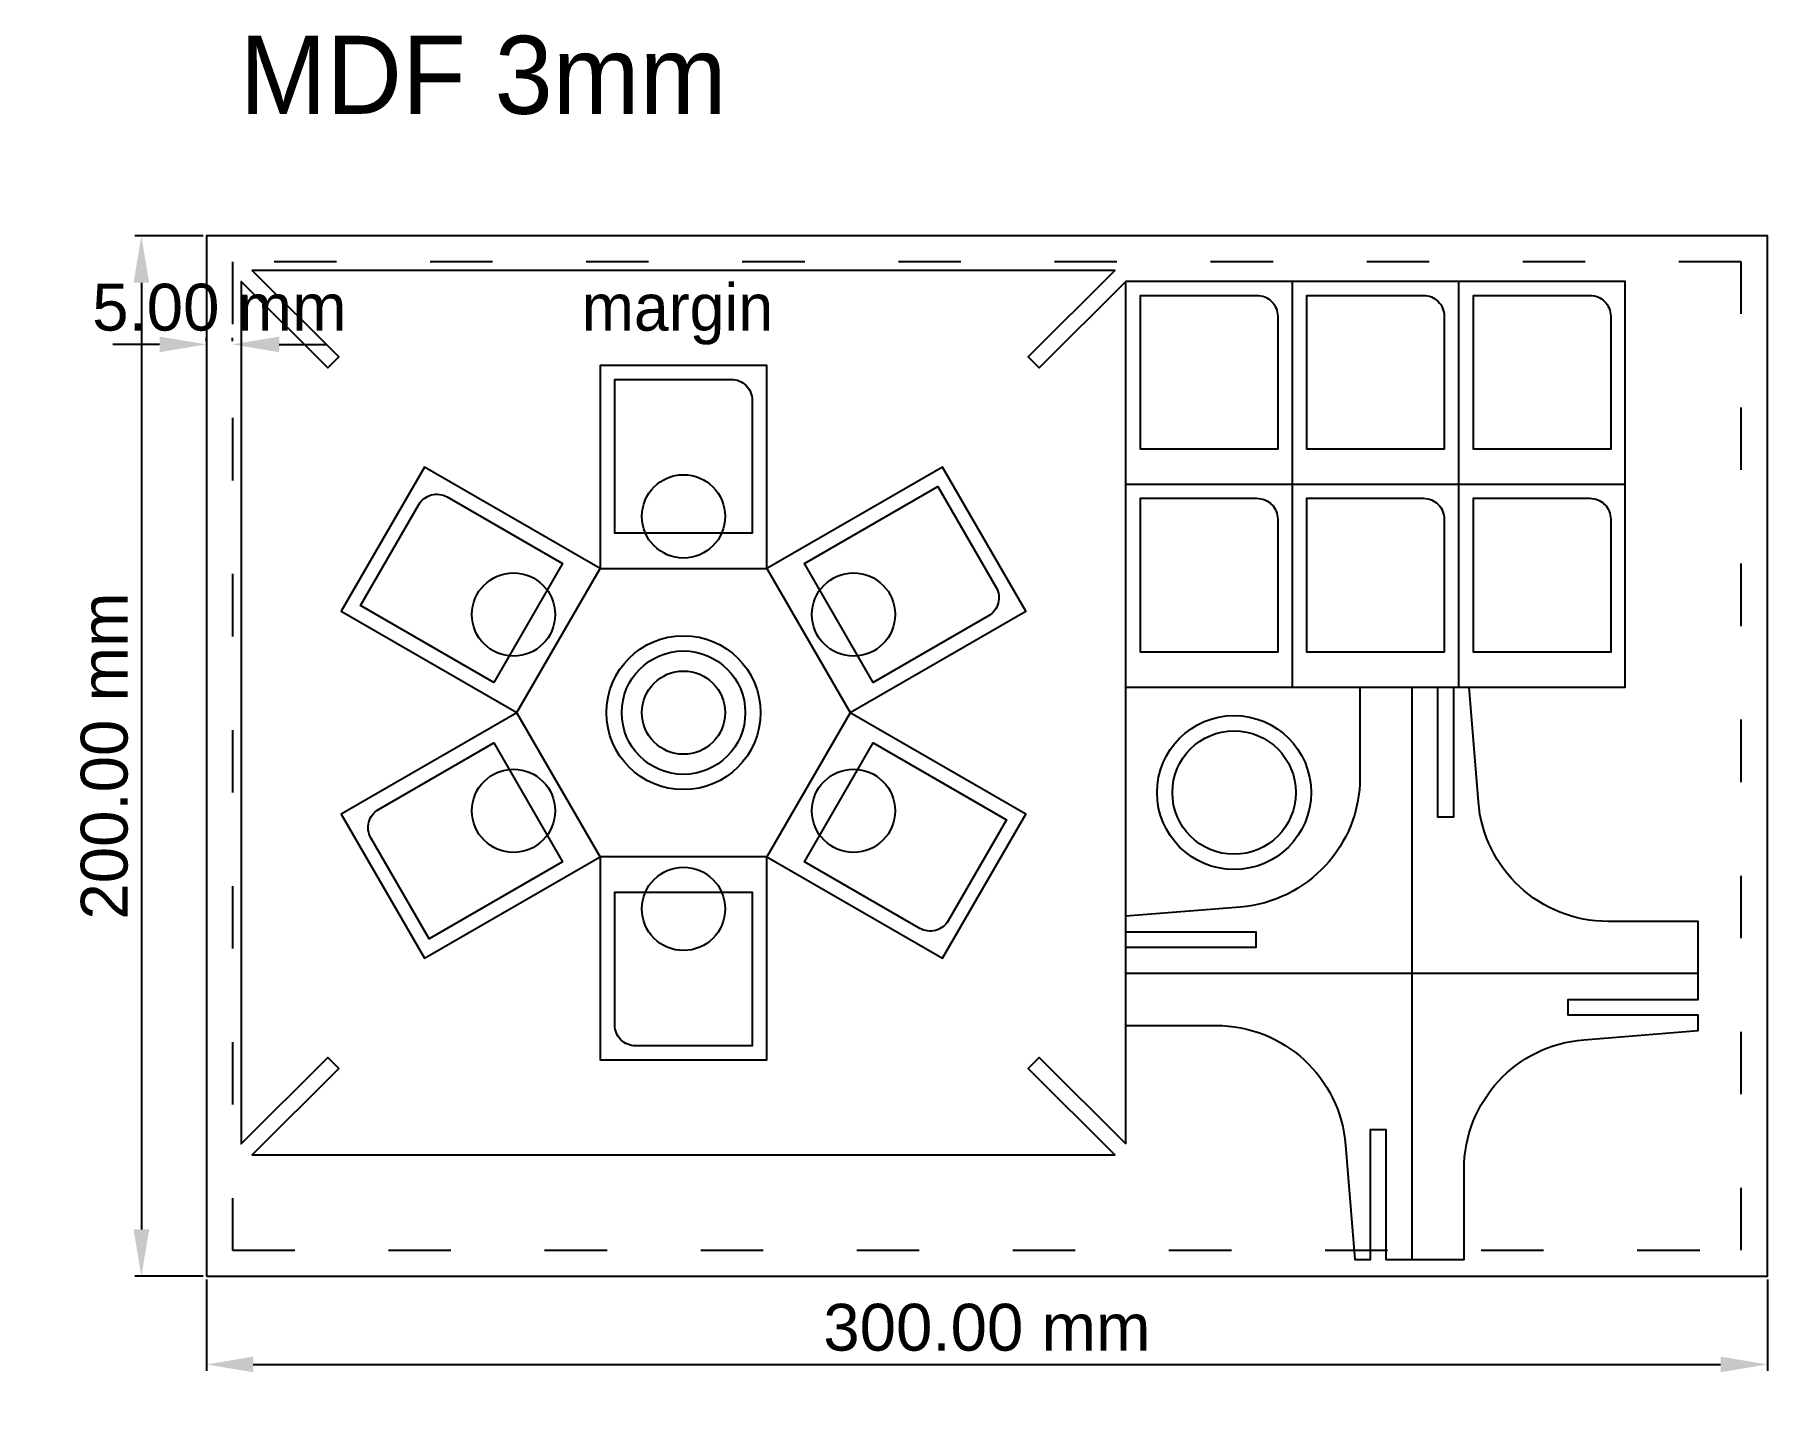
# Model space of a CAD drawing. Header units: millimetres. Extents: x -14 to 319, y 3 to 265.
import ezdxf

# ---------------------------------------------------------------- set-up
doc = ezdxf.new("R2010")
doc.units = ezdxf.units.MM
doc.linetypes.add('ACAD_ISO03W100', pattern=[30, 12, -18])
for name, color, linetype, true_color in [('01 engraving', 7, 'Continuous', 0xff4343), ('03 cutting', 7, 'Continuous', 0x9696ff), ('layout', 7, 'Continuous', 0x386c38)]:
    doc.layers.add(name, color=color, linetype=linetype, true_color=true_color)
doc.styles.add('ARIAL', font='arial.ttf')
doc.dimstyles.new('ARIAL', dxfattribs={"dimtxt": 9, "dimasz": 9, "dimexe": 1.25, "dimexo": 0.625, "dimgap": 2.5, "dimtad": 1, "dimtoh": 1, "dimzin": 4, "dimdsep": 46, "dimtxsty": 'ARIAL', "dimcen": 2.5, "dimadec": 0, "dimazin": 1, "dimtfac": 1, "dimtdec": 4, "dimtix": 1, "dimtofl": 0, "dimtmove": 1, "dimatfit": 3, "dimfxl": 1, "dimtolj": 1, "dimtzin": 1, "dimarcsym": 0})

# ---------------------------------------------------------------- blocks, each defined once
blk = doc.blocks.new('*D1')
at = {"layer": 'Defpoints', "color": 0}
for p in [(19.26, 226.2), (6.77, 26.2), (19.26, 26.2)]:
    blk.add_point(p, dxfattribs=at)
at = {"layer": 'layout', "color": 0, "lineweight": -2}
for p, q in [((18.63, 226.2), (5.52, 226.2)), ((6.77, 217.2), (6.77, 35.2)), ((18.63, 26.2), (5.52, 26.2))]:
    blk.add_line(p, q, dxfattribs=at)
at = {"layer": 'layout', "color": 0}
for points in [[(8.27, 217.2), (5.27, 217.2), (6.77, 226.2)], [(5.27, 35.2), (8.27, 35.2), (6.77, 26.2)]]:
    blk.add_solid(points, dxfattribs=at)
at = {"layer": 'layout', "color": 0, "insert": (-0.32, 126.2), "char_height": 9, "attachment_point": 5, "rotation": 90, "style": 'ARIAL'}
blk.add_mtext('\\A1;200.00 mm', dxfattribs=at)
blk = doc.blocks.new('*D2')
at = {"layer": 'Defpoints', "color": 0}
for p in [(19.26, 26.2), (319.26, 26.2), (319.26, 9.25)]:
    blk.add_point(p, dxfattribs=at)
at = {"layer": 'layout', "color": 0, "lineweight": -2}
for p, q in [((19.26, 25.57), (19.26, 8)), ((319.26, 25.57), (319.26, 8)), ((28.26, 9.25), (310.26, 9.25))]:
    blk.add_line(p, q, dxfattribs=at)
at = {"layer": 'layout', "color": 0}
for points in [[(28.26, 10.75), (28.26, 7.75), (19.26, 9.25)], [(310.26, 7.75), (310.26, 10.75), (319.26, 9.25)]]:
    blk.add_solid(points, dxfattribs=at)
at = {"layer": 'layout', "color": 0, "insert": (169.26, 16.34), "char_height": 9, "attachment_point": 5, "style": 'ARIAL'}
blk.add_mtext('\\A1;300.00 mm', dxfattribs=at)
blk = doc.blocks.new('*D3')
at = {"layer": 'Defpoints', "color": 0}
for p in [(19.26, 205.32), (24.26, 205.34), (24.26, 205.32)]:
    blk.add_point(p, dxfattribs=at)
at = {"layer": 'layout', "color": 0, "lineweight": -2}
for p, q in [((19.26, 205.95), (19.26, 206.59)), ((24.26, 205.95), (24.26, 206.59)), ((10.26, 205.34), (1.26, 205.34)), ((33.26, 205.34), (42.26, 205.34))]:
    blk.add_line(p, q, dxfattribs=at)
at = {"layer": 'layout', "color": 0}
for points in [[(10.26, 203.84), (10.26, 206.84), (19.26, 205.34)], [(33.26, 206.84), (33.26, 203.84), (24.26, 205.34)]]:
    blk.add_solid(points, dxfattribs=at)
at = {"layer": 'layout', "color": 0, "insert": (21.76, 212.43), "char_height": 9, "attachment_point": 5, "style": 'ARIAL'}
blk.add_mtext('\\A1;5.00 mm', dxfattribs=at)

msp = doc.modelspace()

# ---------------------------------------------------------------- linework, layer by layer
at = {"layer": '01 engraving'}
for points in [[(94.959, 162.271), (126.959, 162.271), (126.959, 201.271), (94.959, 201.271)], [(78.947, 134.551), (94.947, 162.264), (61.172, 181.764), (45.172, 154.051)], [(126.971, 162.264), (142.971, 134.551), (176.746, 154.051), (160.746, 181.764)], [(94.947, 106.824), (78.947, 134.537), (45.172, 115.037), (61.172, 87.324)], [(142.971, 134.537), (126.971, 106.824), (160.746, 87.324), (176.746, 115.037)], [(126.959, 106.817), (94.959, 106.817), (94.959, 67.817), (126.959, 67.817)]]:
    msp.add_lwpolyline(points, close=True, dxfattribs=at)
for points in [[(120.159, 198.602, -0.4142136), (124.159, 194.602), (124.159, 169.027), (97.759, 169.027), (97.759, 198.602)], [(60.083, 174.54, -0.4142136), (65.547, 176.005), (87.695, 163.217), (74.495, 140.354), (48.883, 155.142)], [(171.035, 158.606, -0.4142136), (169.571, 153.142), (147.423, 140.354), (134.223, 163.217), (159.835, 178.005)], [(50.883, 110.482, -0.4142136), (52.347, 115.946), (74.495, 128.734), (87.695, 105.871), (62.083, 91.083)], [(161.835, 94.547, -0.4142136), (156.371, 93.083), (134.223, 105.871), (147.423, 128.734), (173.035, 113.946)], [(101.759, 70.485, -0.4142136), (97.759, 74.485), (97.759, 100.06), (124.159, 100.06), (124.159, 70.485)]]:
    msp.add_lwpolyline(points, format="xyb", close=True, dxfattribs=at)
for radius in [14.8, 11.866]:
    msp.add_circle((110.959, 134.544), radius, dxfattribs=at)
at = {"layer": '03 cutting'}
for p, q in [((227.959, 217.422), (227.959, 139.422)), ((259.959, 139.422), (259.959, 217.422)), ((291.959, 178.422), (195.959, 178.422)), ((250.959, 139.422), (250.959, 29.422)), ((305.959, 84.422), (195.959, 84.422))]:
    msp.add_line(p, q, dxfattribs=at)
msp.add_lwpolyline([(195.959, 51.665), (195.959, 217.422), (179.342, 200.805), (177.221, 202.927), (193.838, 219.544), (28.08, 219.544), (44.697, 202.927), (42.576, 200.805), (25.959, 217.422), (25.959, 51.665), (42.576, 68.282), (44.697, 66.161), (28.08, 49.544), (193.838, 49.544), (177.221, 66.161), (179.342, 68.282)], close=True, dxfattribs=at)
for points in [[(195.959, 139.422), (291.959, 139.422), (291.959, 217.422), (195.959, 217.422)], [(258.959, 139.422), (258.959, 114.422), (255.959, 114.422), (255.959, 139.422)], [(195.959, 92.422), (220.959, 92.422), (220.959, 89.422), (195.959, 89.422)]]:
    msp.add_lwpolyline(points, dxfattribs=at)
for points in [[(221.159, 214.754, -0.4142136), (225.159, 210.754), (225.159, 185.179), (198.759, 185.179), (198.759, 214.754)], [(253.159, 214.754, -0.4142136), (257.159, 210.754), (257.159, 185.179), (230.759, 185.179), (230.759, 214.754)], [(285.159, 214.754, -0.4142136), (289.159, 210.754), (289.159, 185.179), (262.759, 185.179), (262.759, 214.754)], [(221.159, 175.754, -0.4142136), (225.159, 171.754), (225.159, 146.179), (198.759, 146.179), (198.759, 175.754)], [(253.159, 175.754, -0.4142136), (257.159, 171.754), (257.159, 146.179), (230.759, 146.179), (230.759, 175.754)], [(285.159, 175.754, -0.4142136), (289.159, 171.754), (289.159, 146.179), (262.759, 146.179), (262.759, 175.754)]]:
    msp.add_lwpolyline(points, format="xyb", close=True, dxfattribs=at)
for points in [[(240.959, 139.422), (240.959, 122.102, -0.3910206), (217.953, 97.182), (195.959, 95.422)], [(195.959, 74.422), (213.279, 74.422, -0.3910206), (238.199, 51.416), (239.959, 29.422), (242.959, 29.422), (242.959, 54.422), (245.959, 54.422), (245.959, 29.422), (260.959, 29.422), (260.959, 46.743, -0.3910206), (283.965, 71.663), (305.959, 73.422), (305.959, 76.422), (280.959, 76.422), (280.959, 79.422), (305.959, 79.422), (305.959, 94.422), (288.639, 94.422, -0.3910206), (263.718, 117.429), (261.959, 139.422)]]:
    msp.add_lwpolyline(points, format="xyb", dxfattribs=at)
for centre, radius in [((110.959, 172.271), 8), ((78.287, 153.407), 8), ((143.631, 153.407), 8), ((110.959, 134.544), 8), ((216.775, 119.183), 14.8), ((216.775, 119.183), 11.866), ((78.287, 115.68), 8), ((143.631, 115.68), 8), ((110.959, 96.817), 8)]:
    msp.add_circle(centre, radius, dxfattribs=at)
at = {"layer": 'layout'}
msp.add_lwpolyline([(19.257, 26.2), (319.257, 26.2), (319.257, 226.2), (19.257, 226.2)], close=True, dxfattribs=at)
at = {"layer": 'layout', "linetype": 'ACAD_ISO03W100'}
msp.add_lwpolyline([(24.257, 31.2), (314.257, 31.2), (314.257, 221.2), (24.257, 221.2)], close=True, dxfattribs=at)

# ---------------------------------------------------------------- texts
at = {"layer": 'layout', "attachment_point": 1}
for s, insert, char_height, width in [('MDF 3mm', (25.651, 264.656), 15, 221.90217), ('margin', (91.399, 216.97), 9, 92.73913)]:
    msp.add_mtext(s, dxfattribs=dict(at, insert=insert, char_height=char_height, width=width))

# ---------------------------------------------------------------- dimensions: what is measured, and where the dimension line sits
at = {"layer": 'layout'}
for base, p1, p2, angle, picture, middle in [((6.772, 26.2), (19.257, 226.2), (19.257, 26.2), 90, '*D1', (-0.323, 126.2)), ((319.257, 9.246), (19.257, 26.2), (319.257, 26.2), 180, '*D2', (169.257, 16.344))]:
    dim = msp.add_linear_dim(base=base, p1=p1, p2=p2, angle=angle, text='<> mm', dimstyle='ARIAL', override={"dimscale": 1, "dimtih": 0, "dimtoh": 0, "dimlfac": 1, "dimzin": 1, "dimsah": 0, "dimtzin": 4}, dxfattribs=at)
    dim.commit()
    dim.dimension.update_dxf_attribs({"geometry": picture, "text_midpoint": middle})
dim = msp.add_linear_dim(base=(24.257, 205.337), p1=(19.257, 205.322), p2=(24.257, 205.322), text='<> mm', dimstyle='ARIAL', override={"dimscale": 1, "dimtih": 0, "dimtoh": 0, "dimlfac": 1, "dimzin": 1, "dimsah": 0, "dimtzin": 4}, dxfattribs=at)
dim.commit()
dim.dimension.update_dxf_attribs({"geometry": '*D3', "text_midpoint": (21.757, 212.433)})

doc.saveas('drawing.dxf')
